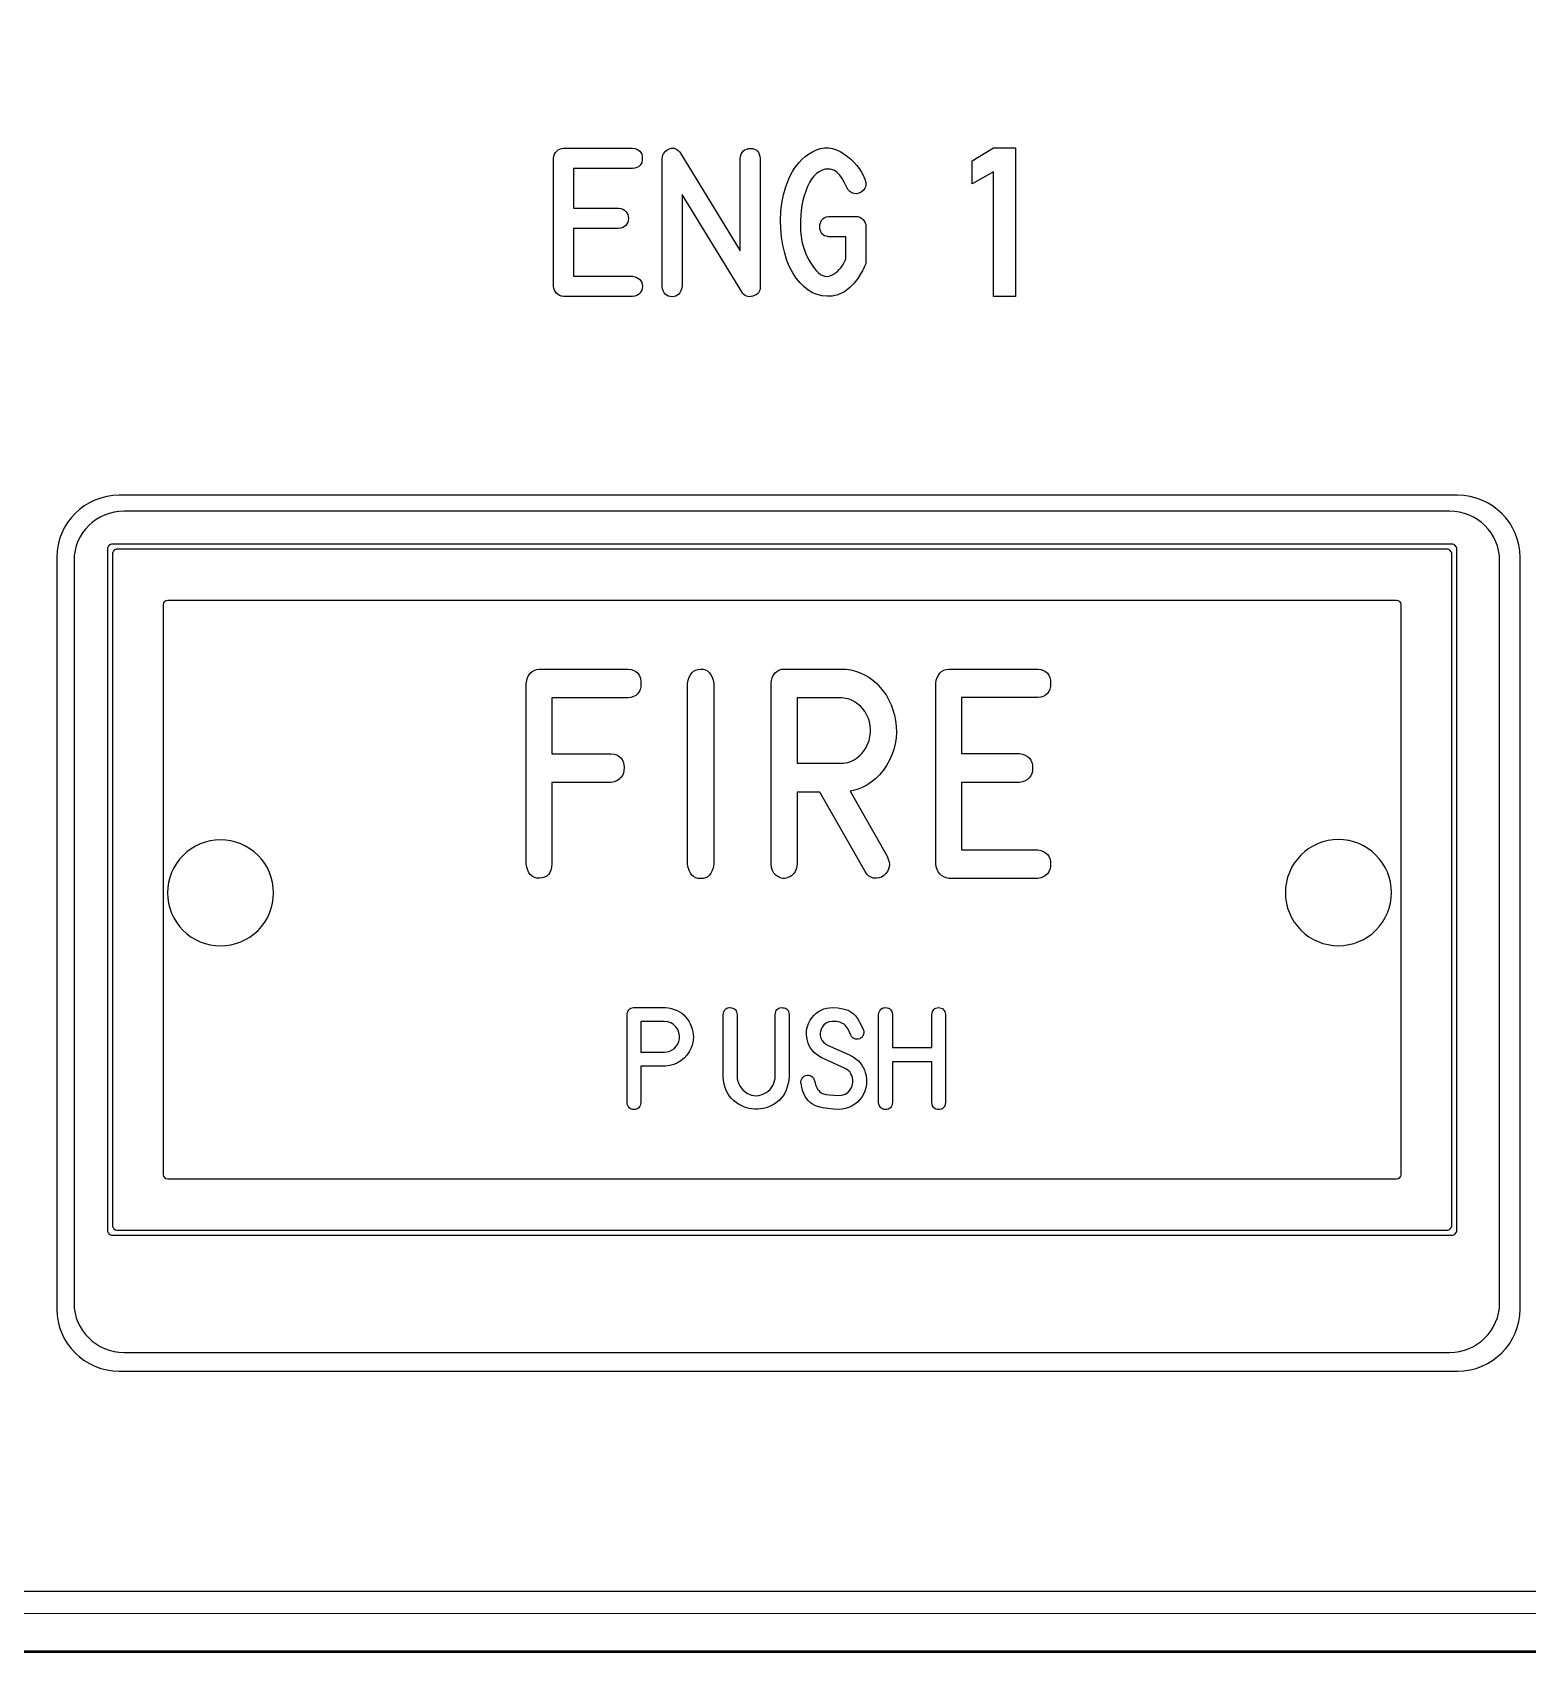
# Model space of a CAD drawing. Extents: x 27 to 704, y 10 to 614.
# Drawn here: x 241.6 to 301.4, y 502.1 to 566.9 of the extents above; entities that cross this region are included whole.
import ezdxf

# ---------------------------------------------------------------- set-up
doc = ezdxf.new("R2010")
doc.units = 0
for name, color, linetype in [('_BACKPANEL', 5, 'CONTINUOUS'), ('_ENGRAVING', 105, 'CONTINUOUS'), ('_LABELS', 30, 'CONTINUOUS'), ('_TOPLAYER', 1, 'CONTINUOUS')]:
    doc.layers.add(name, color=color, linetype=linetype)

msp = doc.modelspace()

# ---------------------------------------------------------------- linework, layer by layer
at = {"layer": '_BACKPANEL'}
for points in [[(526.321, 576.81), (526.321, 572.142), (526.321, 562.805), (526.321, 553.469), (526.321, 511.454), (526.321, 502.117), (203.984, 502.117), (203.984, 511.454), (203.984, 553.469), (203.984, 562.805), (203.984, 572.142), (203.984, 576.81)], [(246.821, 521.223), (246.836, 521.158), (246.875, 521.105), (246.933, 521.069), (247.005, 521.056), (296.138, 521.056), (296.209, 521.069), (296.268, 521.105), (296.307, 521.158), (296.321, 521.223), (296.321, 544.015), (296.307, 544.081), (296.268, 544.134), (296.209, 544.17), (296.138, 544.183), (247.005, 544.183), (246.933, 544.17), (246.875, 544.134), (246.836, 544.081), (246.821, 544.015)]]:
    msp.add_lwpolyline(points, close=True, dxfattribs=at)
at = {"layer": '_ENGRAVING'}
for points in [[(265.581, 561.452), (263.227, 561.452), (263.227, 559.869), (265.021, 559.869), (265.116, 559.849), (265.198, 559.82), (265.267, 559.783), (265.323, 559.736), (265.367, 559.679), (265.398, 559.614), (265.417, 559.54), (265.423, 559.457), (265.416, 559.373), (265.397, 559.299), (265.366, 559.234), (265.322, 559.178), (265.265, 559.132), (265.197, 559.094), (265.115, 559.066), (265.021, 559.047), (263.227, 559.047), (263.227, 557.145), (265.581, 557.145), (265.674, 557.126), (265.756, 557.097), (265.825, 557.059), (265.881, 557.013), (265.925, 556.957), (265.956, 556.893), (265.975, 556.819), (265.981, 556.737), (265.975, 556.655), (265.956, 556.581), (265.925, 556.517), (265.881, 556.462), (265.825, 556.416), (265.756, 556.379), (265.674, 556.351), (265.581, 556.332), (262.832, 556.332), (262.748, 556.348), (262.674, 556.375), (262.609, 556.411), (262.554, 556.458), (262.508, 556.514), (262.472, 556.58), (262.446, 556.657), (262.429, 556.743), (262.429, 561.855), (262.447, 561.945), (262.474, 562.023), (262.511, 562.091), (262.557, 562.147), (262.612, 562.192), (262.676, 562.226), (262.749, 562.249), (262.832, 562.26), (265.581, 562.26), (265.674, 562.247), (265.756, 562.223), (265.824, 562.188), (265.881, 562.142), (265.924, 562.086), (265.955, 562.019), (265.974, 561.942), (265.98, 561.853), (265.973, 561.765), (265.954, 561.688), (265.923, 561.621), (265.879, 561.566), (265.823, 561.521), (265.755, 561.487), (265.674, 561.464)], [(270.691, 556.731), (270.687, 556.659), (270.673, 556.593), (270.651, 556.534), (270.619, 556.483), (270.579, 556.438), (270.529, 556.4), (270.471, 556.369), (270.403, 556.345), (270.333, 556.329), (270.267, 556.325), (270.205, 556.33), (270.147, 556.347), (270.094, 556.373), (270.044, 556.411), (269.998, 556.459), (269.956, 556.517), (267.571, 560.416), (267.571, 556.731), (267.551, 556.636), (267.523, 556.554), (267.485, 556.484), (267.439, 556.427), (267.385, 556.383), (267.322, 556.351), (267.25, 556.332), (267.169, 556.326), (267.089, 556.332), (267.017, 556.351), (266.954, 556.383), (266.9, 556.427), (266.854, 556.484), (266.818, 556.554), (266.79, 556.636), (266.77, 556.731), (266.77, 561.843), (266.784, 561.915), (266.805, 561.981), (266.833, 562.04), (266.867, 562.093), (266.908, 562.139), (266.956, 562.179), (267.011, 562.213), (267.073, 562.24), (267.136, 562.258), (267.197, 562.264), (267.255, 562.259), (267.311, 562.243), (267.364, 562.214), (267.414, 562.175), (267.461, 562.123), (267.506, 562.06), (269.891, 558.155), (269.891, 561.843), (269.909, 561.94), (269.937, 562.024), (269.974, 562.095), (270.021, 562.153), (270.077, 562.197), (270.143, 562.229), (270.219, 562.247), (270.304, 562.253), (270.389, 562.245), (270.463, 562.226), (270.527, 562.193), (270.58, 562.148), (270.624, 562.091), (270.657, 562.021), (270.679, 561.938), (270.691, 561.843)], [(273.449, 558.72), (273.423, 558.723), (273.342, 558.739), (273.271, 558.764), (273.212, 558.8), (273.163, 558.845), (273.125, 558.9), (273.098, 558.965), (273.082, 559.04), (273.077, 559.125), (273.082, 559.21), (273.098, 559.285), (273.125, 559.35), (273.163, 559.405), (273.212, 559.451), (273.271, 559.486), (273.342, 559.512), (273.423, 559.527), (273.449, 559.533), (273.474, 559.533), (274.522, 559.533), (274.601, 559.526), (274.675, 559.503), (274.742, 559.466), (274.804, 559.413), (274.856, 559.35), (274.893, 559.281), (274.915, 559.206), (274.922, 559.125), (274.922, 557.658), (274.888, 557.582), (274.868, 557.536), (274.848, 557.493), (274.826, 557.449), (274.803, 557.406), (274.783, 557.362), (274.76, 557.319), (274.735, 557.275), (274.593, 557.052), (274.443, 556.859), (274.284, 556.696), (274.117, 556.564), (274.031, 556.51), (273.942, 556.463), (273.851, 556.424), (273.758, 556.392), (273.663, 556.368), (273.566, 556.352), (273.467, 556.343), (273.366, 556.342), (273.166, 556.361), (272.974, 556.409), (272.79, 556.485), (272.614, 556.588), (272.446, 556.72), (272.287, 556.88), (272.135, 557.068), (271.992, 557.284), (271.868, 557.517), (271.762, 557.777), (271.672, 558.064), (271.6, 558.38), (271.547, 558.711), (271.517, 559.046), (271.509, 559.384), (271.523, 559.726), (271.562, 560.065), (271.627, 560.397), (271.719, 560.72), (271.837, 561.034), (271.907, 561.185), (271.985, 561.329), (272.071, 561.464), (272.165, 561.591), (272.267, 561.71), (272.377, 561.821), (272.496, 561.925), (272.622, 562.02), (272.785, 562.12), (272.947, 562.196), (273.107, 562.246), (273.267, 562.272), (273.425, 562.273), (273.583, 562.249), (273.739, 562.199), (273.894, 562.125), (274.044, 562.035), (274.184, 561.935), (274.315, 561.827), (274.435, 561.71), (274.546, 561.584), (274.647, 561.449), (274.738, 561.306), (274.82, 561.154), (274.843, 561.108), (274.86, 561.067), (274.882, 561.024), (274.914, 560.893), (274.917, 560.832), (274.912, 560.774), (274.899, 560.72), (274.877, 560.669), (274.847, 560.62), (274.809, 560.575), (274.724, 560.506), (274.637, 560.462), (274.546, 560.444), (274.451, 560.452), (274.36, 560.483), (274.28, 560.532), (274.211, 560.599), (274.153, 560.685), (274.067, 560.88), (273.975, 561.046), (273.877, 561.182), (273.773, 561.288), (273.663, 561.365), (273.547, 561.412), (273.486, 561.425), (273.425, 561.43), (273.297, 561.418), (273.17, 561.381), (273.051, 561.323), (272.941, 561.245), (272.838, 561.146), (272.744, 561.026), (272.659, 560.886), (272.581, 560.725), (272.512, 560.544), (272.452, 560.357), (272.403, 560.166), (272.363, 559.972), (272.333, 559.775), (272.313, 559.574), (272.302, 559.369), (272.301, 559.161), (272.31, 558.95), (272.33, 558.74), (272.364, 558.537), (272.412, 558.341), (272.473, 558.152), (272.548, 557.97), (272.637, 557.794), (272.739, 557.626), (272.855, 557.464), (272.94, 557.362), (273.025, 557.28), (273.11, 557.216), (273.196, 557.171), (273.282, 557.145), (273.368, 557.138), (273.455, 557.15), (273.542, 557.18), (273.627, 557.224), (273.708, 557.277), (273.783, 557.338), (273.855, 557.408), (273.921, 557.486), (273.983, 557.573), (274.04, 557.669), (274.093, 557.773), (274.124, 557.837), (274.124, 558.72)], [(280.898, 556.338), (280.018, 556.338), (280.018, 561.316), (279.175, 560.838), (279.175, 561.753), (280.018, 562.275), (280.898, 562.275)], [(242.566, 515.853), (242.579, 515.599), (242.617, 515.353), (242.678, 515.115), (242.763, 514.886), (242.868, 514.669), (242.993, 514.464), (243.137, 514.273), (243.298, 514.097), (243.476, 513.937), (243.668, 513.794), (243.875, 513.669), (244.093, 513.565), (244.323, 513.481), (244.563, 513.42), (244.811, 513.382), (245.067, 513.369), (298.576, 513.369), (298.832, 513.382), (299.08, 513.42), (299.32, 513.481), (299.55, 513.565), (299.768, 513.669), (299.974, 513.794), (300.167, 513.937), (300.344, 514.097), (300.506, 514.273), (300.65, 514.464), (300.775, 514.669), (300.88, 514.886), (300.964, 515.115), (301.026, 515.353), (301.064, 515.599), (301.077, 515.853), (301.077, 545.905), (301.064, 546.159), (301.026, 546.406), (300.964, 546.644), (300.88, 546.872), (300.775, 547.089), (300.65, 547.294), (300.506, 547.485), (300.344, 547.662), (300.167, 547.822), (299.974, 547.965), (299.768, 548.089), (299.55, 548.194), (299.32, 548.277), (299.08, 548.339), (298.832, 548.376), (298.576, 548.389), (245.067, 548.389), (244.811, 548.376), (244.563, 548.339), (244.323, 548.277), (244.093, 548.194), (243.875, 548.089), (243.668, 547.965), (243.476, 547.822), (243.298, 547.662), (243.137, 547.485), (242.993, 547.294), (242.868, 547.089), (242.763, 546.872), (242.678, 546.644), (242.617, 546.406), (242.579, 546.159), (242.566, 545.905)], [(243.258, 516.092), (243.268, 515.89), (243.299, 515.694), (243.348, 515.505), (243.415, 515.324), (243.499, 515.152), (243.599, 514.989), (243.715, 514.837), (243.844, 514.697), (243.986, 514.57), (244.14, 514.456), (244.305, 514.357), (244.479, 514.274), (244.663, 514.208), (244.855, 514.16), (245.053, 514.13), (245.258, 514.119), (298.258, 514.119), (298.462, 514.13), (298.661, 514.16), (298.853, 514.208), (299.036, 514.274), (299.211, 514.357), (299.376, 514.456), (299.53, 514.57), (299.672, 514.697), (299.801, 514.837), (299.916, 514.989), (300.017, 515.152), (300.101, 515.324), (300.168, 515.505), (300.217, 515.694), (300.248, 515.89), (300.258, 516.092), (300.258, 545.78), (300.248, 545.981), (300.217, 546.177), (300.168, 546.366), (300.101, 546.547), (300.017, 546.72), (299.916, 546.882), (299.801, 547.034), (299.672, 547.174), (299.53, 547.302), (299.376, 547.415), (299.211, 547.514), (299.036, 547.597), (298.853, 547.663), (298.661, 547.712), (298.462, 547.742), (298.258, 547.752), (245.258, 547.752), (245.053, 547.742), (244.855, 547.712), (244.663, 547.663), (244.479, 547.597), (244.305, 547.514), (244.14, 547.415), (243.986, 547.302), (243.844, 547.174), (243.715, 547.034), (243.599, 546.882), (243.499, 546.72), (243.415, 546.547), (243.348, 546.366), (243.299, 546.177), (243.268, 545.981), (243.258, 545.78)]]:
    msp.add_lwpolyline(points, close=True, dxfattribs=at)
msp.add_lwpolyline([(333.343, 503.678), (210.344, 503.672), (210.253, 503.681), (210.169, 503.707), (210.092, 503.748), (210.026, 503.803), (209.971, 503.869), (209.929, 503.946), (209.903, 504.03), (209.894, 504.121), (209.903, 504.212), (209.929, 504.296), (209.97, 504.373), (210.025, 504.44), (210.091, 504.495), (210.167, 504.536), (210.251, 504.563), (210.342, 504.572), (333.343, 504.578)], dxfattribs=at)
at = {"layer": '_LABELS'}
for points in [[(244.796, 519.204, 0.414214), (244.996, 519.004), (298.146, 519.004, 0.414214), (298.346, 519.204), (298.346, 546.034, 0.414214), (298.146, 546.234), (244.996, 546.234, 0.414214), (244.796, 546.034)], [(249.115, 534.613, 0.414214), (246.994, 532.491, 0.414214), (249.115, 530.37, 0.414214), (251.236, 532.491, 0.414214)], [(293.813, 534.621, 0.414214), (291.692, 532.5, 0.414214), (293.813, 530.379, 0.414214), (295.935, 532.5, 0.414214)]]:
    msp.add_lwpolyline(points, format="xyb", close=True, dxfattribs=at)
for points in [[(261.336, 533.649), (261.336, 540.858), (261.359, 540.985), (261.394, 541.097), (261.441, 541.192), (261.5, 541.273), (261.571, 541.338), (261.655, 541.387), (261.75, 541.42), (261.858, 541.438), (265.412, 541.438), (265.532, 541.419), (265.635, 541.385), (265.723, 541.336), (265.795, 541.271), (265.851, 541.191), (265.891, 541.096), (265.915, 540.986), (265.923, 540.86), (265.914, 540.734), (265.89, 540.624), (265.85, 540.53), (265.793, 540.451), (265.72, 540.387), (265.631, 540.339), (265.526, 540.307), (265.405, 540.29), (262.368, 540.29), (262.368, 538.055), (264.737, 538.055), (264.855, 538.037), (264.959, 538.005), (265.046, 537.958), (265.118, 537.896), (265.175, 537.82), (265.216, 537.729), (265.241, 537.623), (265.251, 537.503), (265.244, 537.382), (265.221, 537.274), (265.182, 537.179), (265.126, 537.098), (265.053, 537.03), (264.964, 536.976), (264.859, 536.934), (264.737, 536.906), (262.368, 536.906), (262.368, 533.649), (262.352, 533.517), (262.323, 533.402), (262.281, 533.304), (262.226, 533.224), (262.157, 533.161), (262.075, 533.116), (261.979, 533.088), (261.871, 533.077), (261.762, 533.084), (261.665, 533.11), (261.58, 533.154), (261.507, 533.216), (261.446, 533.297), (261.397, 533.396), (261.361, 533.513)], [(268.835, 533.633), (268.81, 533.498), (268.773, 533.381), (268.724, 533.282), (268.664, 533.201), (268.593, 533.138), (268.511, 533.094), (268.417, 533.067), (268.312, 533.059), (268.207, 533.068), (268.114, 533.095), (268.032, 533.14), (267.961, 533.203), (267.902, 533.284), (267.854, 533.382), (267.818, 533.499), (267.793, 533.633), (267.793, 540.858), (267.818, 540.993), (267.854, 541.11), (267.902, 541.209), (267.961, 541.291), (268.032, 541.354), (268.114, 541.399), (268.207, 541.427), (268.312, 541.436), (268.417, 541.428), (268.511, 541.401), (268.593, 541.356), (268.664, 541.293), (268.724, 541.211), (268.773, 541.112), (268.81, 540.994), (268.835, 540.858)], [(275.767, 533.956), (275.816, 533.842), (275.847, 533.734), (275.859, 533.63), (275.851, 533.531), (275.826, 533.436), (275.781, 533.346), (275.717, 533.26), (275.635, 533.179), (275.543, 533.121), (275.445, 533.086), (275.341, 533.074), (275.229, 533.085), (275.122, 533.118), (275.03, 533.171), (274.954, 533.245), (274.893, 533.339), (273.083, 536.522), (272.165, 536.522), (272.165, 533.645), (272.161, 533.559), (272.147, 533.48), (272.124, 533.406), (272.093, 533.339), (272.052, 533.278), (272.002, 533.223), (271.943, 533.175), (271.875, 533.132), (271.803, 533.099), (271.732, 533.077), (271.663, 533.067), (271.594, 533.068), (271.527, 533.082), (271.461, 533.106), (271.395, 533.143), (271.332, 533.191), (271.243, 533.283), (271.18, 533.389), (271.142, 533.509), (271.13, 533.645), (271.13, 540.866), (271.139, 540.98), (271.167, 541.086), (271.213, 541.183), (271.278, 541.271), (271.357, 541.344), (271.444, 541.396), (271.54, 541.428), (271.644, 541.438), (273.924, 541.438), (274.126, 541.429), (274.322, 541.402), (274.51, 541.356), (274.692, 541.293), (274.867, 541.211), (275.036, 541.111), (275.197, 540.992), (275.352, 540.856), (275.496, 540.706), (275.626, 540.545), (275.742, 540.375), (275.843, 540.195), (275.93, 540.006), (276.003, 539.807), (276.061, 539.597), (276.105, 539.379), (276.133, 539.14), (276.14, 538.906), (276.126, 538.676), (276.091, 538.449), (276.034, 538.227), (275.957, 538.008), (275.859, 537.793), (275.74, 537.583), (275.604, 537.384), (275.458, 537.206), (275.302, 537.048), (275.135, 536.911), (274.957, 536.794), (274.769, 536.698), (274.57, 536.622), (274.361, 536.567), (274.291, 536.555)], [(281.789, 540.298), (278.745, 540.298), (278.745, 538.063), (281.065, 538.063), (281.188, 538.035), (281.293, 537.994), (281.383, 537.941), (281.456, 537.874), (281.513, 537.795), (281.553, 537.703), (281.577, 537.598), (281.585, 537.48), (281.576, 537.363), (281.552, 537.258), (281.511, 537.166), (281.454, 537.088), (281.381, 537.022), (281.292, 536.969), (281.187, 536.929), (281.065, 536.902), (278.745, 536.902), (278.745, 534.217), (281.789, 534.217), (281.91, 534.189), (282.015, 534.149), (282.104, 534.096), (282.177, 534.03), (282.234, 533.952), (282.274, 533.861), (282.298, 533.757), (282.306, 533.641), (282.298, 533.525), (282.274, 533.421), (282.234, 533.331), (282.177, 533.253), (282.104, 533.188), (282.015, 533.135), (281.91, 533.096), (281.789, 533.069), (278.234, 533.069), (278.126, 533.092), (278.03, 533.13), (277.946, 533.181), (277.875, 533.247), (277.816, 533.326), (277.769, 533.42), (277.735, 533.527), (277.713, 533.649), (277.713, 540.866), (277.736, 540.993), (277.772, 541.104), (277.819, 541.2), (277.878, 541.279), (277.949, 541.343), (278.033, 541.39), (278.128, 541.422), (278.234, 541.438), (281.789, 541.438), (281.91, 541.42), (282.015, 541.386), (282.104, 541.337), (282.177, 541.272), (282.233, 541.193), (282.273, 541.098), (282.297, 540.989), (282.305, 540.864), (282.296, 540.74), (282.272, 540.63), (282.231, 540.536), (282.175, 540.458), (282.102, 540.395), (282.014, 540.347), (281.909, 540.315)], [(273.924, 537.67), (274.017, 537.674), (274.108, 537.686), (274.197, 537.706), (274.284, 537.734), (274.37, 537.769), (274.454, 537.813), (274.536, 537.864), (274.616, 537.924), (274.692, 537.99), (274.762, 538.06), (274.825, 538.136), (274.882, 538.216), (274.932, 538.301), (274.976, 538.391), (275.013, 538.486), (275.044, 538.586), (275.079, 538.741), (275.099, 538.893), (275.102, 539.041), (275.091, 539.185), (275.063, 539.325), (275.02, 539.462), (274.961, 539.595), (274.886, 539.724), (274.799, 539.844), (274.705, 539.95), (274.603, 540.041), (274.493, 540.119), (274.375, 540.182), (274.25, 540.231), (274.116, 540.265), (273.975, 540.286), (272.165, 540.286), (272.165, 537.67)], [(266.869, 527.905), (266.906, 527.905), (267.029, 527.891), (267.146, 527.867), (267.259, 527.833), (267.367, 527.789), (267.464, 527.737), (267.554, 527.677), (267.636, 527.61), (267.712, 527.534), (267.779, 527.451), (267.84, 527.36), (267.893, 527.261), (267.938, 527.155), (267.975, 527.045), (268.001, 526.935), (268.016, 526.826), (268.021, 526.718), (268.016, 526.611), (267.999, 526.504), (267.972, 526.399), (267.934, 526.293), (267.857, 526.136), (267.763, 525.997), (267.652, 525.876), (267.525, 525.773), (267.384, 525.689), (267.234, 525.627), (267.075, 525.584), (266.906, 525.563), (266.869, 525.561), (265.921, 525.561), (265.921, 524.111), (265.909, 524.045), (265.89, 523.988), (265.865, 523.94), (265.834, 523.9), (265.796, 523.87), (265.752, 523.848), (265.701, 523.835), (265.644, 523.83), (265.586, 523.835), (265.536, 523.848), (265.491, 523.87), (265.454, 523.9), (265.423, 523.94), (265.398, 523.988), (265.38, 524.045), (265.368, 524.111), (265.368, 527.626), (265.379, 527.684), (265.395, 527.736), (265.418, 527.781), (265.447, 527.819), (265.483, 527.851), (265.524, 527.875), (265.572, 527.893), (265.626, 527.905), (265.644, 527.905)], [(266.869, 527.344), (265.921, 527.344), (265.921, 526.124), (266.869, 526.124), (266.977, 526.134), (267.079, 526.162), (267.174, 526.209), (267.262, 526.275), (267.339, 526.356), (267.398, 526.445), (267.439, 526.545), (267.462, 526.653), (267.466, 526.786), (267.444, 526.911), (267.394, 527.028), (267.318, 527.136), (267.222, 527.227), (267.116, 527.292), (266.998, 527.331)], [(271.846, 525.173), (271.846, 525.133), (271.838, 525.014), (271.813, 524.867), (271.777, 524.73), (271.731, 524.602), (271.675, 524.485), (271.609, 524.378), (271.532, 524.28), (271.446, 524.193), (271.349, 524.116), (271.246, 524.048), (271.141, 523.99), (271.035, 523.942), (270.927, 523.903), (270.817, 523.874), (270.706, 523.855), (270.593, 523.845), (270.478, 523.845), (270.364, 523.855), (270.252, 523.874), (270.143, 523.902), (270.036, 523.94), (269.931, 523.988), (269.829, 524.045), (269.729, 524.112), (269.632, 524.188), (269.542, 524.274), (269.463, 524.369), (269.394, 524.473), (269.336, 524.587), (269.29, 524.71), (269.254, 524.842), (269.23, 524.983), (269.216, 525.133), (269.216, 525.173), (269.216, 527.626), (269.221, 527.683), (269.237, 527.734), (269.292, 527.822), (269.325, 527.855), (269.362, 527.879), (269.403, 527.896), (269.447, 527.905), (269.496, 527.906), (269.548, 527.899), (269.599, 527.885), (269.644, 527.865), (269.681, 527.84), (269.712, 527.809), (269.735, 527.772), (269.752, 527.729), (269.766, 527.626), (269.766, 525.173), (269.779, 525.062), (269.802, 524.959), (269.835, 524.862), (269.879, 524.773), (269.934, 524.691), (269.999, 524.617), (270.075, 524.549), (270.161, 524.489), (270.253, 524.44), (270.347, 524.405), (270.441, 524.385), (270.537, 524.38), (270.633, 524.39), (270.731, 524.415), (270.831, 524.454), (270.931, 524.509), (271.016, 524.567), (271.088, 524.634), (271.149, 524.709), (271.197, 524.791), (271.236, 524.88), (271.265, 524.973), (271.286, 525.071), (271.298, 525.173), (271.298, 527.626), (271.302, 527.68), (271.316, 527.737), (271.337, 527.785), (271.364, 527.826), (271.398, 527.857), (271.438, 527.881), (271.484, 527.896), (271.537, 527.902), (271.596, 527.901), (271.655, 527.891), (271.706, 527.875), (271.749, 527.851), (271.784, 527.82), (271.811, 527.782), (271.831, 527.737), (271.842, 527.685), (271.846, 527.626)], [(274.285, 525.999), (274.317, 525.985), (274.352, 525.967), (274.383, 525.949), (274.413, 525.93), (274.446, 525.911), (274.537, 525.844), (274.62, 525.77), (274.694, 525.689), (274.758, 525.603), (274.813, 525.51), (274.859, 525.411), (274.896, 525.306), (274.924, 525.195), (274.945, 525.014), (274.939, 524.827), (274.916, 524.694), (274.877, 524.567), (274.823, 524.444), (274.753, 524.327), (274.67, 524.218), (274.578, 524.123), (274.476, 524.041), (274.364, 523.972), (274.237, 523.912), (274.107, 523.87), (273.976, 523.845), (273.843, 523.836), (273.619, 523.844), (273.4, 523.866), (273.186, 523.903), (272.978, 523.955), (272.879, 523.99), (272.787, 524.039), (272.702, 524.099), (272.625, 524.172), (272.556, 524.258), (272.493, 524.355), (272.438, 524.466), (272.391, 524.588), (272.356, 524.724), (272.328, 524.863), (272.322, 524.932), (272.331, 524.998), (272.356, 525.059), (272.398, 525.115), (272.45, 525.162), (272.508, 525.191), (272.572, 525.204), (272.642, 525.199), (272.714, 525.175), (272.773, 525.134), (272.821, 525.077), (272.857, 525.004), (272.863, 524.986), (272.918, 524.792), (272.953, 524.711), (272.991, 524.642), (273.035, 524.583), (273.082, 524.534), (273.134, 524.497), (273.19, 524.471), (273.318, 524.435), (273.469, 524.41), (273.642, 524.397), (273.839, 524.395), (273.93, 524.401), (274.015, 524.418), (274.092, 524.447), (274.161, 524.487), (274.223, 524.538), (274.277, 524.601), (274.324, 524.676), (274.364, 524.761), (274.388, 524.844), (274.4, 524.928), (274.398, 525.013), (274.383, 525.101), (274.356, 525.185), (274.319, 525.262), (274.271, 525.332), (274.213, 525.394), (274.148, 525.442), (274.065, 525.488), (273.161, 525.891), (273.132, 525.907), (273.027, 525.97), (272.932, 526.039), (272.847, 526.115), (272.773, 526.196), (272.71, 526.284), (272.657, 526.378), (272.614, 526.479), (272.582, 526.586), (272.556, 526.711), (272.544, 526.834), (272.546, 526.953), (272.562, 527.069), (272.592, 527.182), (272.636, 527.291), (272.693, 527.397), (272.764, 527.5), (272.846, 527.595), (272.933, 527.677), (273.027, 527.747), (273.127, 527.803), (273.232, 527.848), (273.344, 527.879), (273.463, 527.898), (273.587, 527.905), (273.802, 527.899), (274.004, 527.86), (274.103, 527.834), (274.202, 527.795), (274.317, 527.731), (274.419, 527.656), (274.506, 527.57), (274.578, 527.473), (274.703, 527.26), (274.814, 527.029), (274.832, 526.978), (274.839, 526.93), (274.838, 526.885), (274.829, 526.841), (274.812, 526.801), (274.764, 526.725), (274.723, 526.689), (274.671, 526.659), (274.616, 526.641), (274.559, 526.637), (274.5, 526.645), (274.443, 526.666), (274.393, 526.699), (274.35, 526.745), (274.315, 526.805), (274.206, 527.04), (274.175, 527.098), (274.137, 527.15), (274.094, 527.198), (274.045, 527.24), (273.963, 527.287), (273.874, 527.32), (273.747, 527.342), (273.567, 527.348), (273.444, 527.332), (273.389, 527.313), (273.337, 527.288), (273.289, 527.256), (273.244, 527.216), (273.167, 527.117), (273.128, 527.042), (273.103, 526.963), (273.093, 526.88), (273.097, 526.793), (273.12, 526.688), (273.161, 526.597), (273.221, 526.517), (273.3, 526.45), (273.318, 526.437), (273.339, 526.425), (273.361, 526.415), (273.384, 526.405)], [(275.429, 524.105), (275.429, 527.622), (275.442, 527.689), (275.462, 527.747), (275.488, 527.796), (275.521, 527.836), (275.56, 527.866), (275.605, 527.888), (275.656, 527.9), (275.714, 527.904), (275.771, 527.898), (275.822, 527.884), (275.866, 527.862), (275.902, 527.831), (275.932, 527.791), (275.955, 527.743), (275.97, 527.687), (275.979, 527.622), (275.979, 526.307), (277.55, 526.307), (277.55, 527.622), (277.563, 527.688), (277.583, 527.745), (277.608, 527.793), (277.64, 527.833), (277.677, 527.864), (277.721, 527.886), (277.771, 527.899), (277.826, 527.904), (277.882, 527.899), (277.932, 527.886), (277.976, 527.865), (278.013, 527.834), (278.045, 527.794), (278.071, 527.746), (278.091, 527.688), (278.104, 527.622), (278.104, 524.105), (278.091, 524.039), (278.071, 523.982), (278.045, 523.934), (278.013, 523.895), (277.976, 523.864), (277.932, 523.842), (277.882, 523.83), (277.826, 523.825), (277.771, 523.83), (277.721, 523.843), (277.677, 523.865), (277.64, 523.896), (277.608, 523.935), (277.583, 523.983), (277.563, 524.04), (277.55, 524.105), (277.55, 525.742), (275.979, 525.742), (275.979, 524.105), (275.97, 524.04), (275.955, 523.985), (275.932, 523.937), (275.902, 523.898), (275.866, 523.867), (275.822, 523.845), (275.771, 523.832), (275.714, 523.826), (275.656, 523.83), (275.605, 523.842), (275.56, 523.864), (275.521, 523.894), (275.488, 523.933), (275.462, 523.982), (275.442, 524.039)]]:
    msp.add_lwpolyline(points, close=True, dxfattribs=at)
at = {"layer": '_TOPLAYER'}
msp.add_lwpolyline([(244.596, 519.004, 0.414214), (244.796, 518.804), (298.346, 518.804, 0.414214), (298.546, 519.004), (298.546, 546.234, 0.414214), (298.346, 546.434), (244.796, 546.434, 0.414214), (244.596, 546.234)], format="xyb", close=True, dxfattribs=at)
msp.add_lwpolyline([(206.253, 502.186), (298.343, 502.186), (346.181, 502.186)], dxfattribs=at)

doc.saveas('drawing.dxf')
